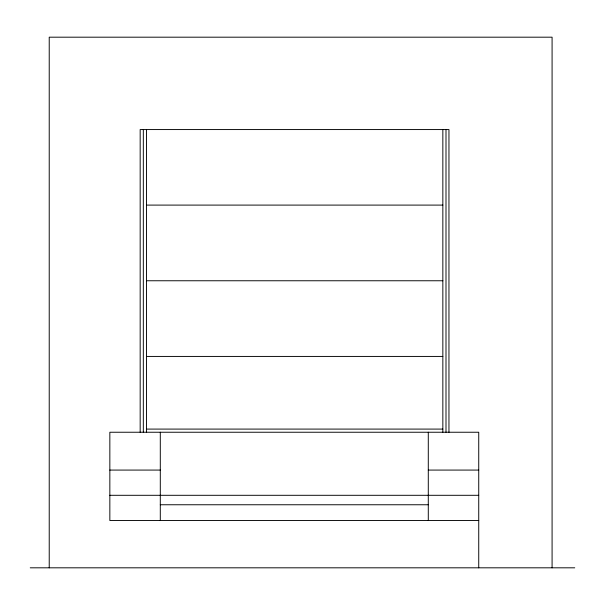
<?xml version="1.0" encoding="UTF-8"?>
<svg xmlns="http://www.w3.org/2000/svg" width="605" height="605" viewBox="0 0 605 605"><rect width="100%" height="100%" fill="white"/><g stroke="black" fill="none" stroke-linecap="round" stroke-linejoin="round"><path stroke-width="0.91" d="M146.478 205.095L442.845 205.095M146.478 280.758L442.845 280.758M146.478 356.428L442.845 356.428M146.478 429.089L442.845 429.089M109.845 470.077L160.295 470.077M428.287 470.077L478.736 470.077M109.845 495.298L478.736 495.298M160.295 504.759L428.287 504.759M478.736 520.519L109.845 520.519L109.845 432.242L478.736 432.242L478.736 567.815M30.25 567.815L574.75 567.815M552.085 567.815L552.085 37.185L49.224 37.185L49.224 567.815M448.955 432.242L448.955 129.561L140.171 129.561L140.171 432.242M445.998 129.561L445.998 432.242M442.845 129.561L442.845 432.242M428.287 432.242L428.287 520.519M160.295 432.242L160.295 520.519M146.478 129.561L146.478 432.242M143.325 129.561L143.325 432.242"/></g></svg>
